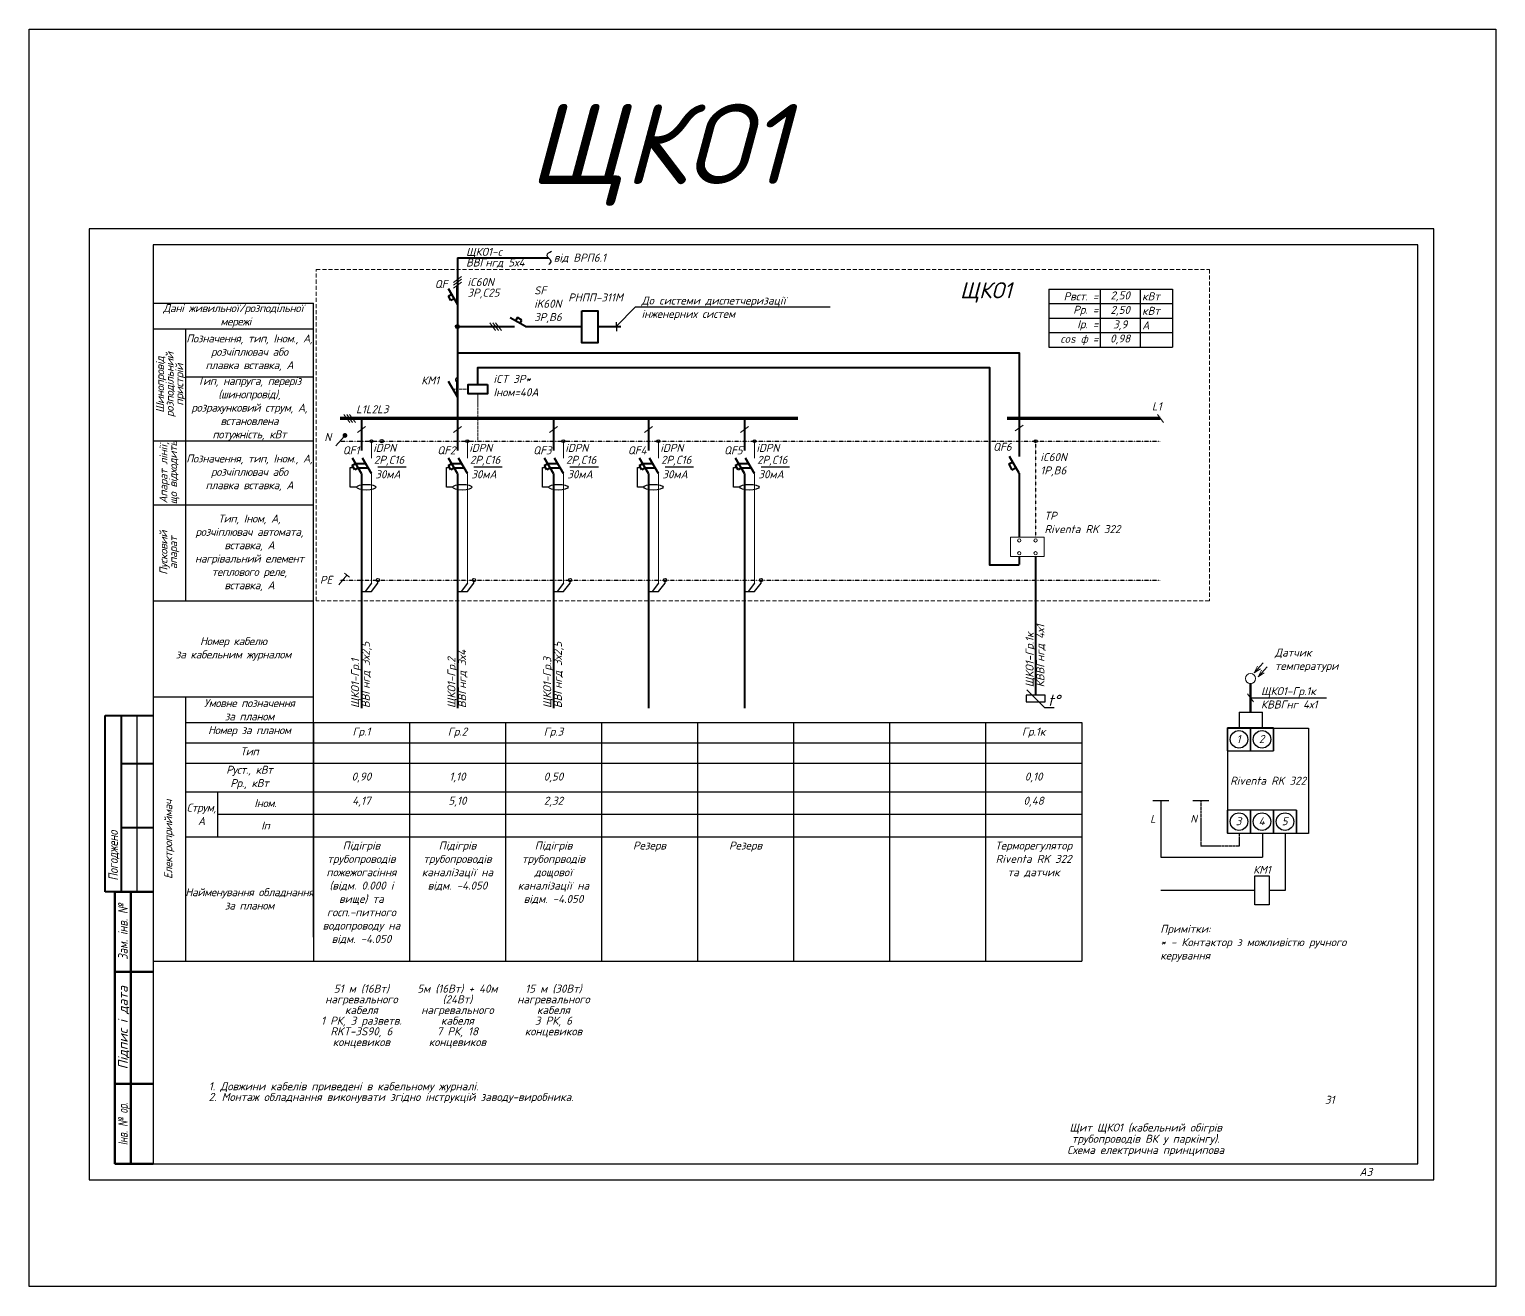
# Model space of a CAD drawing. Header units: millimetres. Extents: x -122434 to 1506205, y -201405 to 386015.
# Drawn here: x 3933 to 49740, y -201405 to -162136 of the extents above; entities that cross this region are included whole.
import ezdxf
from ezdxf import colors
from ezdxf.entities.mleader import LeaderData, LeaderLine
from ezdxf.enums import TextEntityAlignment as Align
from ezdxf.math import Vec2, Vec3

# ---------------------------------------------------------------- set-up
doc = ezdxf.new("R2010")
doc.units = ezdxf.units.MM
for name, pattern in [('DASHDOTX2', [2, 1, -0.5, 0, -0.5]), ('DASHED', [9.525, 6.35, -3.175]), ('DASHEDX2', [38.1, 25.4, -12.7])]:
    doc.linetypes.add(name, pattern=pattern)
doc.layers.get('Defpoints').update_dxf_attribs({"color": 4})
doc.layers.add('выноски', color=7, linetype='Continuous')
doc.layers.add('Схема', color=7, linetype='Continuous')
doc.layers.add('Рамка внешняя', color=4, linetype='Continuous', lineweight=30, plot=False)
doc.layers.add('ЭО-Схема', color=7, linetype='Continuous', lineweight=20)
doc.styles.add('GOST 2.304', font='isocpeui.ttf')
doc.styles.add('ICO', font='isocpeui.ttf')
doc.styles.add('ГОСТ 2.304', font='isocpeui.ttf')
doc.styles.add('СГЕНЕРИР_СТИЛЬ_7', font='isocpeui.ttf')

# ---------------------------------------------------------------- blocks, each defined once
blk = doc.blocks.new('*T152')
at = {"color": 0, "linetype": 'ByBlock', "lineweight": -2, "transparency": 16777216}
for p, q in [((0, 0), (24000, 0)), ((0, 0), (0, -7450)), ((3000, 0), (3000, -7450)), ((6000, 0), (6000, -7450)), ((9000, 0), (9000, -7450)), ((12000, 0), (12000, -7450)), ((15000, 0), (15000, -7450)), ((18000, 0), (18000, -7450)), ((21000, 0), (21000, -7450)), ((24000, 0), (24000, -7450)), ((0, -633), (24000, -633)), ((0, -1267), (24000, -1267)), ((0, -2167), (24000, -2167)), ((0, -2867), (24000, -2867)), ((0, -3567), (24000, -3567)), ((0, -7450), (24000, -7450))]:
    blk.add_line(p, q, dxfattribs=at)
at = {"color": 0, "transparency": 16777216, "char_height": 250, "width": 2700, "style": 'ГОСТ 2.304'}
for s, insert, attachment_point in [('Гр.1', (1500, -317), 5), ('Гр.2', (4500, -317), 5), ('Гр.3', (7500, -317), 5), ('Гр.1к', (22500, -317), 5), ('0,90', (1500, -1717), 5), ('1,10', (4500, -1717), 5), ('0,50', (7500, -1717), 5), ('0,10', (22500, -1717), 5), ('4,17', (1500, -2317), 2), ('5,10', (4500, -2317), 2), ('2,32', (7500, -2317), 2), ('0,48', (22500, -2317), 2), ('{\\C7;Підігрів трубопроводів пожежогасіння (відм. 0.000 і вище) та \\C256;госп.-питного водопроводу на відм. -4.050}', (1500, -3717), 2), ('{\\C7;Підігрів \\C256;трубопроводів каналізації на відм. -4.050}', (4500, -3717), 2), ('{\\C7;Підігрів \\C256;трубопрводів дощової каналізації на відм. -4.050}', (7500, -3717), 2), ('Резерв', (10500, -3717), 2), ('Резерв', (13500, -3717), 2), ('Терморегулятор Riventa RK 322 та датчик', (22500, -3717), 2)]:
    blk.add_mtext(s, dxfattribs=dict(at, insert=insert, attachment_point=attachment_point))
blk = doc.blocks.new('*T153')
at = {"color": 0, "lineweight": -2, "transparency": 16777216}
for p, q in [((0, 0), (3860, 0)), ((0, 0), (0, -1813)), ((1600, 0), (1600, -1813)), ((2850, 0), (2850, -1813)), ((3860, 0), (3860, -1813)), ((0, -453), (3860, -453)), ((0, -907), (3860, -907)), ((0, -1360), (3860, -1360)), ((0, -1813), (3860, -1813))]:
    blk.add_line(p, q, dxfattribs=at)
at = {"color": 0, "transparency": 16777216, "char_height": 250, "style": 'ГОСТ 2.304'}
for s, insert, width, attachment_point in [('Рвст. =', (1540, -227), 1480, 6), ('2,50', (2225, -227), 1130, 5), ('кВт', (2910, -227), 890, 4), ('Рр. =', (1540, -680), 1480, 6), ('2,50', (2225, -680), 1130, 5), ('кВт', (2910, -680), 890, 4), ('Ір. =', (1540, -1133), 1480, 6), ('3,9', (2225, -1133), 1130, 5), ('А', (2910, -1133), 890, 4), ('сos ф =', (1540, -1587), 1480, 6), ('0,98', (2225, -1420), 1130, 2)]:
    blk.add_mtext(s, dxfattribs=dict(at, insert=insert, width=width, attachment_point=attachment_point))
blk = doc.blocks.new('111111111')
for p, q in [((-3.6, -3.6), (-3.6, 3.6)), ((-3.6, 3.6), (-3.6, -3.6)), ((-3.6, -3.6), (-3.6, 3.6)), ((-3.6, 3.6), (-3.6, -3.6)), ((-3.6, 3.6), (-3.6, -3.6)), ((3.6, 3.6), (-3.6, 3.6)), ((3.6, -3.6), (3.6, 3.6)), ((3.6, 3.6), (3.6, -3.6)), ((3.6, -3.6), (3.6, 3.6)), ((3.6, 3.6), (3.6, -3.6)), ((3.6, 3.6), (3.6, -3.6)), ((-3.6, -3.6), (3.6, -3.6)), ((-3.6, -3.6), (3.6, -3.6))]:
    blk.add_line(p, q)
blk.add_circle((0, 0), 2.74)
at = {"ltscale": 100, "style": 'ГОСТ 2.304'}
for tag, p in [('КЛЕММА', (1.2, 11.06)), ('ОБОЗНАЧЕНИЕ_ВХОДА/ВЫХОДА', (-0.23, 0.19))]:
    blk.add_attdef(tag, text='', height=2.5, dxfattribs=at).set_placement(p, align=Align.MIDDLE_CENTER)
blk = doc.blocks.new('*U151')
at = {"lineweight": 40}
for p, q in [((4.94, 90), (4.94, 145)), ((4.94, 145), (19.94, 145)), ((9.94, 145), (9.94, 90)), ((9.94, 130), (19.94, 130)), ((9.94, 110), (19.94, 110)), ((19.94, 90), (4.94, 90))]:
    blk.add_line(p, q, dxfattribs=at)
at = {"lineweight": 25}
blk.add_line((14.94, 90), (14.94, 145), dxfattribs=at)
at = {"linetype": 'Continuous', "lineweight": 60}
for p, q in [((8, 5), (8, 90)), ((8, 90), (20, 90)), ((13, 5), (13, 90)), ((8, 65), (20, 65)), ((8, 30), (20, 30)), ((20, 5), (8, 5))]:
    blk.add_line(p, q, dxfattribs=at)
at = {"lineweight": 30, "ltscale": 100}
blk.add_lwpolyline([(20, 5), (415, 5), (415, 292), (20, 292)], close=True, dxfattribs=at)
at = {"layer": 'Рамка внешняя', "ltscale": 100}
blk.add_lwpolyline([(0, 0), (420, 0), (420, 297), (0, 297)], close=True, dxfattribs=at)
at = {"linetype": 'Continuous', "lineweight": 25, "style": 'СГЕНЕРИР_СТИЛЬ_7'}
for s, width, p in [('Погоджено', 0.8, (7.44, 101.27)), ('Зам. інв. №', 0.8, (10.5, 77.5)), ('Інв. № ор.', 0.7, (10.5, 17.5))]:
    blk.add_text(s, height=3, rotation=90, dxfattribs=dict(at, width=width)).set_placement(p, align=Align.MIDDLE_CENTER)
blk.add_text('Підпис і дата', height=3, rotation=90, dxfattribs=at).set_placement((10.5, 47.5), align=Align.MIDDLE_CENTER)
at = {"layer": 'Схема', "linetype": 'Continuous', "style": 'ГОСТ 2.304'}
blk.add_text('А3', height=2.5, dxfattribs=at).set_placement((396.77, 1.24))
blk = doc.blocks.new('*U159')
at = {"color": 0, "lineweight": 40}
for p, q in [((0, 0), (0, -1005)), ((0, -1720), (-280, -1240)), ((311, -1720), (31, -1240)), ((-284, -1468), (-180, -1408)), ((-204, -1607), (-284, -1468)), ((-100, -1547), (-204, -1607)), ((-181, -1409), (130, -1409)), ((-100, -1547), (210, -1547))]:
    blk.add_line(p, q, dxfattribs=at)
at = {"color": 0, "lineweight": 13}
blk.add_line((-124, -441), (124, -256), dxfattribs=at)
at = {"color": 0, "lineweight": 9}
for p, q in [((311, -711), (311, -1240)), ((311, -2461), (311, -1720)), ((311, -2941), (311, -2461)), ((311, -5151), (311, -2941))]:
    blk.add_line(p, q, dxfattribs=at)
at = {"lineweight": 40}
for p, q in [((0, -1720), (0, -2226)), ((0, -2226), (0, -2941)), ((0, -2941), (0, -4529))]:
    blk.add_line(p, q, dxfattribs=at)
blk.add_line((516, -1512), (1402, -1512))
at = {"color": 0}
blk.add_lwpolyline([(-151, -2149), (-346, -2149), (-346, -1537), (-244, -1537)], dxfattribs=at)
blk.add_circle((311, -711), 46.3, dxfattribs=at)
blk.add_ellipse((153, -2149), major_axis=(-304, 0), ratio=0.29336, dxfattribs=at)
at = {"color": 0, "lineweight": 40}
blk.add_point((-37, -1659), dxfattribs=at)
at = {"style": 'ГОСТ 2.304'}
blk.add_attdef('QF', text='', height=250, dxfattribs=at).set_placement((-61, -997), align=Align.MIDDLE_RIGHT)
at = {"lineweight": 50, "style": 'ГОСТ 2.304'}
for tag, p in [('ТYPE', (369, -1046)), ('CURRENT', (391, -1419)), ('D_CURRENT', (432, -1871))]:
    blk.add_attdef(tag, p, '', height=250, dxfattribs=at)
blk = doc.blocks.new('Датчик температури')
blk.add_lwpolyline([(-300, 100), (-300, -100), (300, -100), (300, 100)], close=True)
for points in [[(276, -276), (-276, 276)], [(276, -276), (576, -276)]]:
    blk.add_lwpolyline(points)
at = {"insert": (386, 119), "char_height": 350, "width": 21827.59, "attachment_point": 1, "style": 'GOST 2.304'}
blk.add_mtext('t%%D', dxfattribs=at)
blk = doc.blocks.new('_Oblique')
at = {"color": 0, "linetype": 'ByBlock', "lineweight": -2}
blk.add_line((-0.5, -0.5), (0.5, 0.5), dxfattribs=at)

msp = doc.modelspace()

# ---------------------------------------------------------------- hatches: boundary and pattern name
at = {"ltscale": 100, "true_color": 0xffffff}
h = msp.add_hatch(color=7, dxfattribs=at)
h.dxf.hatch_style = 1
h.paths.add_polyline_path([(17282, -170722), (17332, -170722), (17332, -170202), (17282, -170202)])
h = msp.add_hatch(color=7, dxfattribs=at)
h.dxf.hatch_style = 1
h.paths.add_polyline_path([(17282, -173615), (17332, -173615), (17332, -173135), (17282, -173135)])

# ---------------------------------------------------------------- linework, layer by layer
at = {"lineweight": 40}
for p, q in [((17307, -169272), (17307, -174287)), ((17307, -169272), (20153, -169272)), ((17307, -170722), (17027, -170242)), ((17023, -170470), (17127, -170410)), ((17103, -170609), (17023, -170470)), ((17207, -170549), (17103, -170609)), ((17307, -173615), (17027, -173135)), ((34527, -175722), (34657, -175647)), ((34527, -175722), (34627, -175895)), ((34857, -175993), (34557, -175474)), ((34627, -175895), (34757, -175820)), ((34857, -178598), (34857, -178854)), ((14307, -178816), (14307, -183336)), ((17307, -178816), (17307, -183336)), ((20307, -178816), (20307, -183336)), ((23276, -178816), (23276, -183336)), ((26276, -178816), (26276, -183336))]:
    msp.add_line(p, q, dxfattribs=at)
at = {"lineweight": 13}
for p, q in [((17182, -170038), (17431, -169853)), ((17182, -170130), (17431, -169944)), ((17182, -170221), (17431, -170036)), ((18501, -171546), (18316, -171298)), ((18593, -171546), (18408, -171298)), ((18685, -171546), (18500, -171298)), ((13941, -174411), (13756, -174163)), ((14033, -174411), (13848, -174163)), ((14125, -174411), (13939, -174163)), ((34732, -174679), (34981, -174494)), ((39359, -174411), (39174, -174163)), ((42174, -183140), (41989, -182891))]:
    msp.add_line(p, q, dxfattribs=at)
at = {"lineweight": 40, "ltscale": 100}
for p, q in [((19432, -171422), (18952, -171142)), ((19180, -171138), (19120, -171242)), ((19319, -171218), (19180, -171138)), ((19259, -171322), (19319, -171218))]:
    msp.add_line(p, q, dxfattribs=at)
at = {"linetype": 'DASHDOTX2'}
for p, q in [((13637, -174998), (39267, -174998)), ((13637, -179337), (39267, -179337))]:
    msp.add_line(p, q, dxfattribs=at)
at = {"linetype": 'DASHED', "ltscale": 0.001}
msp.add_line((35368, -174998), (35368, -177998), dxfattribs=at)
at = {"color": 0}
for p, q in [((14618, -179438), (14420, -179698)), ((14621, -179698), (14824, -179437)), ((14824, -179437), (14824, -179337)), ((17618, -179438), (17420, -179698)), ((17621, -179698), (17824, -179437)), ((17824, -179437), (17824, -179337)), ((20618, -179438), (20420, -179698)), ((20621, -179698), (20824, -179437)), ((20824, -179437), (20824, -179337)), ((23587, -179438), (23390, -179698)), ((23591, -179698), (23793, -179437)), ((23793, -179437), (23793, -179337)), ((26587, -179438), (26390, -179698)), ((26591, -179698), (26793, -179437)), ((26793, -179437), (26793, -179337)), ((14298, -179698), (14621, -179698)), ((17298, -179698), (17621, -179698)), ((20298, -179698), (20621, -179698)), ((23267, -179698), (23591, -179698)), ((26267, -179698), (26591, -179698))]:
    msp.add_line(p, q, dxfattribs=at)
at = {"linetype": 'DASHEDX2'}
msp.add_line((40530, -186224), (40530, -187647), dxfattribs=at)
at = {"ltscale": 100}
msp.add_line((39276, -187987), (42451, -187987), dxfattribs=at)
at = {"color": 3}
msp.add_lwpolyline([(3933, -162136), (49740, -162136), (49740, -201405), (3933, -201405)], close=True, dxfattribs=at)
at = {"lineweight": 40, "ltscale": 100}
msp.add_lwpolyline([(21188, -170930), (21688, -170930), (21688, -171930), (21188, -171930)], close=True, dxfattribs=at)
for points in [[(17307, -171422), (19088, -171422)], [(19432, -171422), (21188, -171422)], [(21688, -171422), (22408, -171422)]]:
    msp.add_lwpolyline(points, dxfattribs=at)
at = {"lineweight": 40}
for points in [[(17307, -172239), (34857, -172239), (34857, -175474)], [(17942, -173225), (17942, -172701), (33923, -172701), (33923, -178863), (34857, -178863)], [(34857, -175993), (34857, -177998)], [(35368, -178598), (35368, -182936)]]:
    msp.add_lwpolyline(points, dxfattribs=at)
msp.add_lwpolyline([(18242, -173225), (18242, -173525), (17642, -173525), (17642, -173225)], close=True, dxfattribs=at)
at = {"lineweight": 40, "const_width": 100}
for points in [[(13637, -174287), (27949, -174287)], [(34475, -174287), (39267, -174287)]]:
    msp.add_lwpolyline(points, dxfattribs=at)
at = {"lineweight": 20}
for points in [[(13765, -174848), (13509, -175148)], [(13854, -179186), (13597, -179486)], [(13850, -179183), (13931, -179247), (13776, -179126)]]:
    msp.add_lwpolyline(points, dxfattribs=at)
at = {"lineweight": 9, "const_width": 75}
msp.add_lwpolyline([(13754, -174820, 1), (13829, -174820, 1)], format="xyb", close=True, dxfattribs=at)
at = {"lineweight": 100}
msp.add_lwpolyline([(42081, -182572), (42081, -183459)], dxfattribs=at)
for points in [[(42081, -183015), (44451, -183015)], [(41731, -183459), (41731, -183959)], [(41731, -183459), (42451, -183459)], [(42451, -183959), (42451, -183459)], [(39026, -186224), (39526, -186224)], [(39276, -186224), (39276, -187987)], [(40280, -186224), (40780, -186224)], [(43161, -187247), (43161, -189028), (42666, -189028)], [(42216, -189028), (39276, -189028)]]:
    msp.add_lwpolyline(points)
for points in [[(41371, -183959), (43891, -183959), (43891, -187247), (41371, -187247)], [(42216, -188578), (42666, -188578), (42666, -189478), (42216, -189478)]]:
    msp.add_lwpolyline(points, close=True)
at = {"linetype": 'DASHEDX2'}
msp.add_lwpolyline([(41731, -187247), (41731, -187647), (40530, -187647)], dxfattribs=at)
at = {"ltscale": 100}
msp.add_lwpolyline([(42451, -187247), (42451, -187987)], dxfattribs=at)
at = {"lineweight": 40, "ltscale": 100}
msp.add_circle((17307, -171422), 51.8, dxfattribs=at)
at = {"color": 0}
for centre in [(14942, -174998), (14824, -179337), (17824, -179337), (20824, -179337), (23793, -179337), (26793, -179337)]:
    msp.add_circle(centre, 51.8, dxfattribs=at)
msp.add_circle((35368, -174998), 46.3)
at = {"lineweight": 40}
msp.add_arc((17307, -173083), 51.8, 90, 270, dxfattribs=at)
at = {"layer": 'Defpoints', "ltscale": 100}
for points in [[(17282, -170722), (17332, -170722), (17332, -170202), (17282, -170202)], [(17282, -173615), (17332, -173615), (17332, -173135), (17282, -173135)]]:
    msp.add_lwpolyline(points, close=True, dxfattribs=at)
at = {"layer": 'Схема'}
for p, q in [((7807, -169429), (7807, -190629)), ((7807, -170686), (12807, -170686)), ((12807, -190488), (12807, -170686)), ((7807, -171486), (12807, -171486)), ((8807, -171486), (8807, -174986)), ((8807, -172986), (12807, -172986)), ((7807, -174986), (12807, -174986)), ((8807, -174986), (8807, -176986)), ((7807, -176986), (12807, -176986)), ((8807, -176986), (8807, -179986)), ((7807, -179986), (12807, -179986)), ((7807, -182986), (12807, -182986)), ((8807, -182986), (8807, -191236)), ((8807, -183786), (12807, -183786)), ((8807, -184419), (12807, -184419)), ((8807, -185053), (12807, -185053)), ((8807, -185953), (12807, -185953)), ((9807, -185953), (9807, -187353)), ((9807, -186653), (12807, -186653)), ((8807, -187353), (12807, -187353)), ((7807, -191236), (12807, -191236))]:
    msp.add_line(p, q, dxfattribs=at)
at = {"layer": 'Схема', "linetype": 'DASHED', "lineweight": 18, "ltscale": 20}
msp.add_lwpolyline([(12896, -169632), (40797, -169632), (40797, -179986), (12896, -179986)], close=True, dxfattribs=at)
at = {"layer": 'Схема', "linetype": 'DASHED', "lineweight": 18, "ltscale": 4}
for points in [[(17167, -173375), (17642, -173375)], [(17942, -174998), (17942, -173525)]]:
    msp.add_lwpolyline(points, dxfattribs=at)
at = {"layer": 'Схема'}
msp.add_spline([(20243, -169073), (20099, -169196), (20227, -169376), (20163, -169483)], degree=3, dxfattribs=at)
at = {"layer": 'ЭО-Схема', "ltscale": 0.15}
for p, q in [((42477, -181922), (42196, -182233)), ((42196, -182233), (42300, -182024)), ((42196, -182233), (42393, -182108)), ((42597, -182045), (42316, -182356)), ((42316, -182356), (42420, -182148)), ((42316, -182356), (42513, -182232))]:
    msp.add_line(p, q, dxfattribs=at)
msp.add_lwpolyline([(34585, -177998), (35639, -177998), (35639, -178598), (34585, -178598)], close=True, dxfattribs=at)
for centre, radius in [((34857, -178098), 52.2), ((35368, -178098), 52.2), ((34857, -178497), 52.2), ((35368, -178497), 52.2), ((42081, -182414), 158)]:
    msp.add_circle(centre, radius, dxfattribs=at)

# ---------------------------------------------------------------- block references
at = {"xscale": 100, "yscale": 100, "zscale": 100}
msp.add_blockref('*U151', (5807, -198069), dxfattribs=at)
for name, p in [('*T153', (35786, -170248)), ('*T152', (12807, -183786))]:
    msp.add_blockref(name, p)
at = {"lineweight": 50}
for p, values in [((14307, -174287), {'QF': 'QF1', 'ТYPE': 'iDPN', 'CURRENT': '2P,C16', 'D_CURRENT': '30мА'}), ((17307, -174287), {'QF': 'QF2', 'ТYPE': 'iDPN', 'CURRENT': '2P,C16', 'D_CURRENT': '30мА'}), ((20307, -174287), {'QF': 'QF3', 'ТYPE': 'iDPN', 'CURRENT': '2P,C16', 'D_CURRENT': '30мА'}), ((23276, -174287), {'QF': 'QF4', 'ТYPE': 'iDPN', 'CURRENT': '2P,C16', 'D_CURRENT': '30мА'}), ((26276, -174287), {'QF': 'QF5', 'ТYPE': 'iDPN', 'CURRENT': '2P,C16', 'D_CURRENT': '30мА'})]:
    msp.add_blockref('*U159', p, dxfattribs=at).add_auto_attribs(values)
at = {"lineweight": 40, "ltscale": 50}
msp.add_blockref('Датчик температури', (35368, -183036), dxfattribs=at)
ref = msp.add_blockref('111111111', (41721, -184312), dxfattribs=dict(xscale=100, yscale=100, zscale=100))
ref.add_attrib('ОБОЗНАЧЕНИЕ_ВХОДА/ВЫХОДА', '1', dxfattribs={"ltscale": 100, "height": 250, "style": 'ГОСТ 2.304'}).set_placement((41708, -184300), align=Align.MIDDLE_CENTER)
ref = msp.add_blockref('111111111', (42441, -184312), dxfattribs=dict(xscale=100, yscale=100, zscale=100))
ref.add_attrib('ОБОЗНАЧЕНИЕ_ВХОДА/ВЫХОДА', '2', dxfattribs={"ltscale": 100, "height": 250, "style": 'ГОСТ 2.304'}).set_placement((42428, -184300), align=Align.MIDDLE_CENTER)
ref = msp.add_blockref('111111111', (41721, -186880), dxfattribs=dict(xscale=100, yscale=100, zscale=100))
ref.add_attrib('ОБОЗНАЧЕНИЕ_ВХОДА/ВЫХОДА', '3', dxfattribs={"ltscale": 100, "height": 250, "style": 'ГОСТ 2.304'}).set_placement((41708, -186868), align=Align.MIDDLE_CENTER)
ref = msp.add_blockref('111111111', (42441, -186880), dxfattribs=dict(xscale=100, yscale=100, zscale=100))
ref.add_attrib('ОБОЗНАЧЕНИЕ_ВХОДА/ВЫХОДА', '4', dxfattribs={"ltscale": 100, "height": 250, "style": 'ГОСТ 2.304'}).set_placement((42428, -186868), align=Align.MIDDLE_CENTER)
ref = msp.add_blockref('111111111', (43161, -186880), dxfattribs=dict(xscale=100, yscale=100, zscale=100))
ref.add_attrib('ОБОЗНАЧЕНИЕ_ВХОДА/ВЫХОДА', '5', dxfattribs={"ltscale": 100, "height": 250, "style": 'ГОСТ 2.304'}).set_placement((43148, -186868), align=Align.MIDDLE_CENTER)

# ---------------------------------------------------------------- texts
at = {"color": 3, "lineweight": 40, "style": 'GOST 2.304'}
msp.add_text('ЩКО1', height=2500, dxfattribs=at).set_placement((19526, -166967, 0))
at = {"lineweight": 40, "style": 'GOST 2.304'}
for s, p in [('від ВРП6.1', (20317, -169392)), ('QF', (16597, -170215)), ('PHПП-311М', (20768, -170635)), ('QF6', (34039, -175301))]:
    msp.add_text(s, height=250, dxfattribs=at).set_placement(p)
at = {"color": 0, "lineweight": 40, "style": 'GOST 2.304'}
msp.add_text('ЩКО1', height=500, dxfattribs=at).set_placement((33005, -170536))
at = {"lineweight": 9, "style": 'GOST 2.304'}
msp.add_text('L1L2L3', height=250, dxfattribs=at).set_placement((14647, -174002), align=Align.MIDDLE_CENTER)
at = {"lineweight": 9, "style": 'ICO'}
for s, height, p in [('L1', 250, (39001, -174037)), ('N', 250, (13150, -174995)), ('PE', 250, (13011, -179455)), ('L', 243, (38947, -186912)), ('N', 243, (40201, -186912))]:
    msp.add_text(s, height=height, dxfattribs=at).set_placement(p)
at = {"style": 'GOST 2.304'}
msp.add_text('Riventa RK 322', height=250, dxfattribs=at).set_placement((42631, -185603), align=Align.MIDDLE_CENTER)
at = {"lineweight": 9, "style": 'ICO'}
msp.add_text('КМ1', height=243.1, dxfattribs=at).set_placement((42441, -188578), align=Align.BOTTOM_CENTER)
at = {"linetype": 'Continuous', "insert": (17576, -169272), "char_height": 250, "width": 4000, "attachment_point": 4, "line_spacing_factor": 0.8, "style": 'ГОСТ 2.304'}
msp.add_mtext('{\\C7;ЩКО1-c\\PВВГнгд 5х4}', dxfattribs=at)
at = {"lineweight": 15, "insert": (19703, -170164, 0), "char_height": 250, "width": 1265.99, "attachment_point": 1, "style": 'ГОСТ 2.304'}
msp.add_mtext('{\\C7;SF\\PiK60N\\P3P,B6}', dxfattribs=at)
at = {"color": 7, "linetype": 'Continuous', "char_height": 250, "width": 4000, "attachment_point": 4, "rotation": 90, "line_spacing_factor": 0.8, "style": 'ГОСТ 2.304'}
for s, insert in [('\\pt1250,3000;{\\C256;ЩКО1-Гр.1к\\P}КВВГнгд 4х1', (35368, -182686)), ('\\pt3000;{\\C256;ЩКО1-Гр.1\\PВВГнгд 3х2,5}', (14307, -183336)), ('\\pt3000;{\\C256;ЩКО1-Гр.3\\PВВГнгд 3х2,5}', (20307, -183336)), ('\\pxt12;{\\C256;ЩКО1-Гр.2\\PВВГнгд 3х4}', (17307, -183336))]:
    msp.add_mtext(s, dxfattribs=dict(at, insert=insert))
at = {"linetype": 'Continuous', "insert": (39263, -190680), "char_height": 250, "width": 6294.74, "attachment_point": 4, "style": 'ГОСТ 2.304'}
msp.add_mtext('Примітки:\\P* - Контактор з можливістю ручного керування', dxfattribs=at)
at = {"lineweight": 15, "insert": (9537, -195022), "char_height": 250, "width": 15774, "attachment_point": 1, "line_spacing_factor": 0.8, "style": 'ГОСТ 2.304'}
msp.add_mtext('{\\C7;1. Довжини кабелів приведені в кабельному журналі}.\\P{\\C7;2. Монтаж обладнання виконувати згідно інструкцій заводу-виробника.}', dxfattribs=at)
at = {"linetype": 'Continuous', "lineweight": 25, "char_height": 250, "attachment_point": 5, "line_spacing_factor": 0.84, "style": 'GOST 2.304'}
for s, insert, width in [('{\\C7;31}', (44557, -195569), 1500), ('{\\C7;Щит ЩКО1 (\\C0;кабельний обігрів трубопроводів ВК у паркінгу\\C7;).  \\PСхема електрична принципова }', (38807, -196819), 7000)]:
    msp.add_mtext(s, dxfattribs=dict(at, insert=insert, width=width))
at = {"layer": 'Defpoints', "linetype": 'Continuous', "char_height": 250, "attachment_point": 2, "line_spacing_factor": 0.8, "style": 'ГОСТ 2.304'}
for s, insert, width in [('{\\C7;51 м (16Вт) нагревального кабеля\\P1 РК, 3 разветв. RKT-3S90, 6 концевиков}', (14307, -191972), 3000), ('{\\C7;5м (16Вт) + 40м (24Вт) нагревального кабеля\\P7 РК, 18 концевиков}', (17307, -191972), 3000), ('{\\C7;15 м (30Вт) нагревального кабеля\\P3 РК, 6 концевиков}', (20307, -191972), 2474.84)]:
    msp.add_mtext(s, dxfattribs=dict(at, insert=insert, width=width))
at = {"layer": 'Схема', "linetype": 'Continuous', "insert": (17620, -170223), "char_height": 250, "width": 1300.54, "attachment_point": 4, "line_spacing_factor": 0.8, "style": 'ГОСТ 2.304'}
msp.add_mtext('iC60N\\P3P,C25', dxfattribs=at)
at = {"layer": 'Схема', "linetype": 'Continuous', "char_height": 250, "style": 'ГОСТ 2.304'}
for s, insert, width, attachment_point in [('{\\T0.95;Дані живильної/розподільної\\P мережі}', (10307, -171086), 5000, 5), ('{\\T0.95;Позначення, тип, Iном., А, розчіплювач або \\Pплавка вставка, А}', (10807, -172236), 4000, 5), ('{\\T0.95;Тип, напруга, переріз (шинопровід), розрахунковий струм, А, встановлена \\Pпотужність, кВт}', (10807, -173986), 4000, 5), ('КМ1', (16175, -173102), 787.2, 4), ('iCT 3P*\\PIном=40А', (18432, -173262), 4875.26, 4), ('{\\T0.95;Позначення, тип, Iном., А, розчіплювач або \\Pплавка вставка, А}', (10807, -175986), 4000, 5), ('iC60N\\P1P,B6', (35517, -175733), 1071.32, 4), ('ТР\\P{\\C0;Riventa RK 322}', (35645, -177537), 2679.75, 4), ('{\\T0.95;Тип, Iном, А,\\Pрозчіплювач автомата,\\Pвставка, А\\Pнагрівальний елемент теплового реле,\\Pвставка, А}', (10807, -178486), 4000, 5), ('{\\T0.95;Номер кабелю \\Pза кабельним журналом}', (10307, -181486), 5000, 5), ('Датчик температури', (42842, -181844), 2773.13, 4), ('ЩКО1-Гр.1к\\PКВВГнг 4х1', (42409, -183015), 2042.8, 4), ('{\\T0.95;Умовне позначення \\Pза планом}', (10807, -183386), 4000, 5), ('{\\T0.95;Номер за планом}', (10807, -184057), 4000, 5), ('{\\T0.95;Тип}', (10807, -184687), 4000, 5), ('{\\T0.95;Руст., кВт\\PРр., кВт}', (10807, -185503), 4000, 5), ('{\\T0.95;Струм, А}', (9307, -186653), 1000, 5), ('{\\T0.95;Iном.}', (11307, -186303), 3000, 5), ('{\\T0.95;Iп}', (11307, -187003), 3000, 5), ('{\\T0.95;Найменування обладнання за планом}', (10807, -189294), 4000, 5)]:
    msp.add_mtext(s, dxfattribs=dict(at, insert=insert, width=width, attachment_point=attachment_point))
at = {"layer": 'Схема', "linetype": 'Continuous', "char_height": 250, "attachment_point": 5, "rotation": 90, "line_spacing_factor": 0.72, "style": 'ГОСТ 2.304'}
for s, insert, width in [('{\\T0.95;Шинопровід\\Pрозподільний \\Pпристрій}', (8351, -173236), 3500), ('{\\T0.95;Апарат лінії, що відходить}', (8307, -175986), 2000), ('{\\T0.95;Пусковий \\Pапарат}', (8307, -178486), 3000), ('{\\T0.95;Електроприймач}', (8307, -187436), 8900)]:
    msp.add_mtext(s, dxfattribs=dict(at, insert=insert, width=width))

# ---------------------------------------------------------------- leaders
at = {"layer": 'выноски', "ltscale": 100}
ml = msp.add_multileader_mtext('Standard', dxfattribs=at)
ml.set_content('До cистеми диспетчеризації інженерних систем', color=256, style='ГОСТ 2.304')
ml.set_leader_properties()
ml.set_arrow_properties(name='OBLIQUE')
ml.build(insert=Vec2(0, 0))
ml.multileader.update_dxf_attribs({"text_left_attachment_type": 6, "text_right_attachment_type": 6, "arrow_head_size": 200})
ctx = ml.context
ctx.base_point, ctx.char_height, ctx.arrow_head_size, ctx.plane_origin = Vec3(23056, -170807), 250, 200, Vec3(29543, -171214)
ctx.left_attachment, ctx.right_attachment = 6, 6
notes = []
notes.append((ctx, [(0, (1, 1, 0), (22868, -170807), (1, 0), 188, [(0, [(22270, -171422)], 0, [])])]))
ctx.mtext.insert, ctx.mtext.width, ctx.mtext.flow_direction = Vec3(23058, -170482), 5828.98, 5
for ctx, leaders in notes:
    for number, flags, end, landing, length, lines in leaders:
        leader = LeaderData()
        leader.index, (leader.has_last_leader_line, leader.has_dogleg_vector, leader.attachment_direction) = number, flags
        leader.last_leader_point, leader.dogleg_vector, leader.dogleg_length = Vec3(end), Vec3(landing), length
        for number, points, colour, breaks in lines:
            line = LeaderLine()
            line.index, line.vertices, line.color, line.breaks = number, Vec3.list(points), colors.encode_raw_color(colour), breaks
            leader.lines.append(line)
        ctx.leaders.append(leader)

doc.saveas('drawing.dxf')
